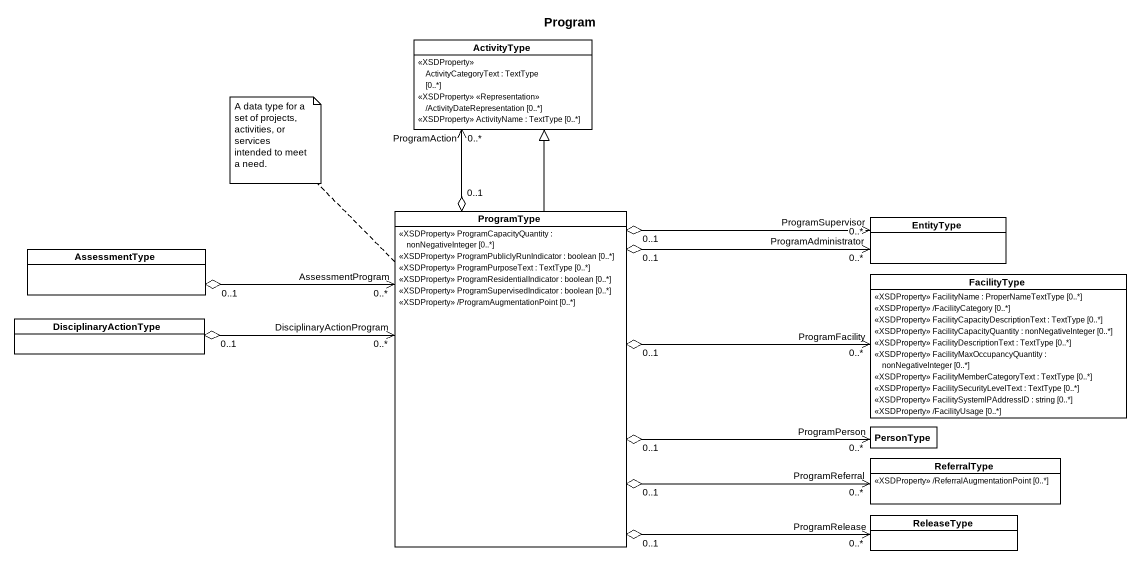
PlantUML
@startuml
title Program
hide circle
hide empty members
class ActivityType {
  <<XSDProperty>> ActivityCategoryText : TextType [0..*]
  <<XSDProperty>> <<Representation>> /ActivityDateRepresentation [0..*]
  <<XSDProperty>> ActivityName : TextType [0..*]
}
class AssessmentType
class ProgramType {
  <<XSDProperty>> ProgramCapacityQuantity : nonNegativeInteger [0..*]
  <<XSDProperty>> ProgramPubliclyRunIndicator : boolean [0..*]
  <<XSDProperty>> ProgramPurposeText : TextType [0..*]
  <<XSDProperty>> ProgramResidentialIndicator : boolean [0..*]
  <<XSDProperty>> ProgramSupervisedIndicator : boolean [0..*]
  <<XSDProperty>> /ProgramAugmentationPoint [0..*]
}
class EntityType
class FacilityType {
  <<XSDProperty>> FacilityName : ProperNameTextType [0..*]
  <<XSDProperty>> /FacilityCategory [0..*]
  <<XSDProperty>> FacilityCapacityDescriptionText : TextType [0..*]
  <<XSDProperty>> FacilityCapacityQuantity : nonNegativeInteger [0..*]
  <<XSDProperty>> FacilityDescriptionText : TextType [0..*]
  <<XSDProperty>> FacilityMaxOccupancyQuantity : nonNegativeInteger [0..*]
  <<XSDProperty>> FacilityMemberCategoryText : TextType [0..*]
  <<XSDProperty>> FacilitySecurityLevelText : TextType [0..*]
  <<XSDProperty>> FacilitySystemIPAddressID : string [0..*]
  <<XSDProperty>> /FacilityUsage [0..*]
}
class DisciplinaryActionType
class PersonType
class ReferralType {
  <<XSDProperty>> /ReferralAugmentationPoint [0..*]
}
class ReleaseType
AssessmentType "0..1" o-right-> "AssessmentProgram\n0..*" ProgramType
ProgramType "0..1" o-up-> "ProgramAction\n0..*" ActivityType
ProgramType -up-|> ActivityType
ProgramType "0..1" o-right-> "ProgramAdministrator\n0..*" EntityType
ProgramType "0..1" o-right-> "ProgramSupervisor\n0..*" EntityType
ProgramType "0..1" o-right-> "ProgramFacility\n0..*" FacilityType
ProgramType "0..1" o-right-> "ProgramPerson\n0..*" PersonType
ProgramType "0..1" o-right-> "ProgramReferral\n0..*" ReferralType
ProgramType "0..1" o-right-> "ProgramRelease\n0..*" ReleaseType
DisciplinaryActionType "0..1" o-right-> "DisciplinaryActionProgram\n0..*" ProgramType
note top of ProgramType : A data type for a set of projects, activities, or services intended to meet a need.
@enduml
